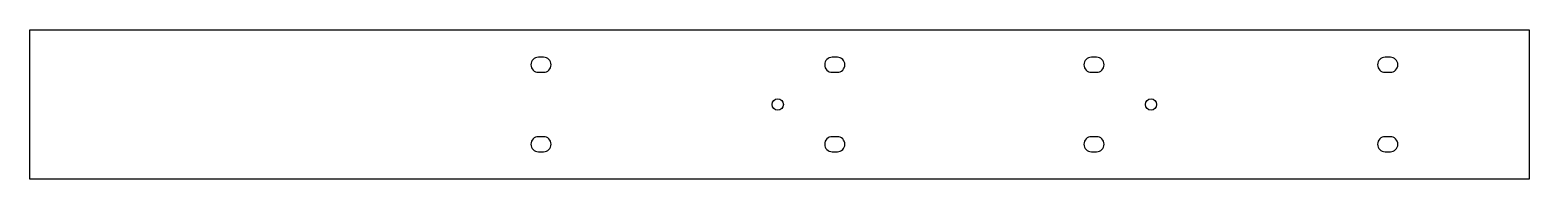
# Model space of a CAD drawing. Header units: millimetres. Extents: x 0 to 434, y 0 to 43.
import ezdxf

# ---------------------------------------------------------------- set-up
doc = ezdxf.new("R2010")
doc.units = ezdxf.units.MM
doc.layers.add('CUT', color=1, linetype='Continuous')

msp = doc.modelspace()

# ---------------------------------------------------------------- linework, layer by layer
at = {"layer": 'CUT'}
msp.add_lwpolyline([(-0.075, -0.075), (-0.075, 43.075), (433.675, 43.075), (433.675, -0.075)], close=True, dxfattribs=at)
for points in [[(147.05, 30.825), (148.55, 30.825, 1), (148.55, 35.175), (147.05, 35.175, 1)], [(232.05, 30.825), (233.55, 30.825, 1), (233.55, 35.175), (232.05, 35.175, 1)], [(307.05, 30.825), (308.55, 30.825, 1), (308.55, 35.175), (307.05, 35.175, 1)], [(392.05, 30.825), (393.55, 30.825, 1), (393.55, 35.175), (392.05, 35.175, 1)], [(147.05, 7.825), (148.55, 7.825, 1), (148.55, 12.175), (147.05, 12.175, 1)], [(232.05, 7.825), (233.55, 7.825, 1), (233.55, 12.175), (232.05, 12.175, 1)], [(307.05, 7.825), (308.55, 7.825, 1), (308.55, 12.175), (307.05, 12.175, 1)], [(392.05, 7.825), (393.55, 7.825, 1), (393.55, 12.175), (392.05, 12.175, 1)]]:
    msp.add_lwpolyline(points, format="xyb", close=True, dxfattribs=at)
for centre in [(216.3, 21.5), (324.3, 21.5)]:
    msp.add_circle(centre, 1.625, dxfattribs=at)

doc.saveas('drawing.dxf')
